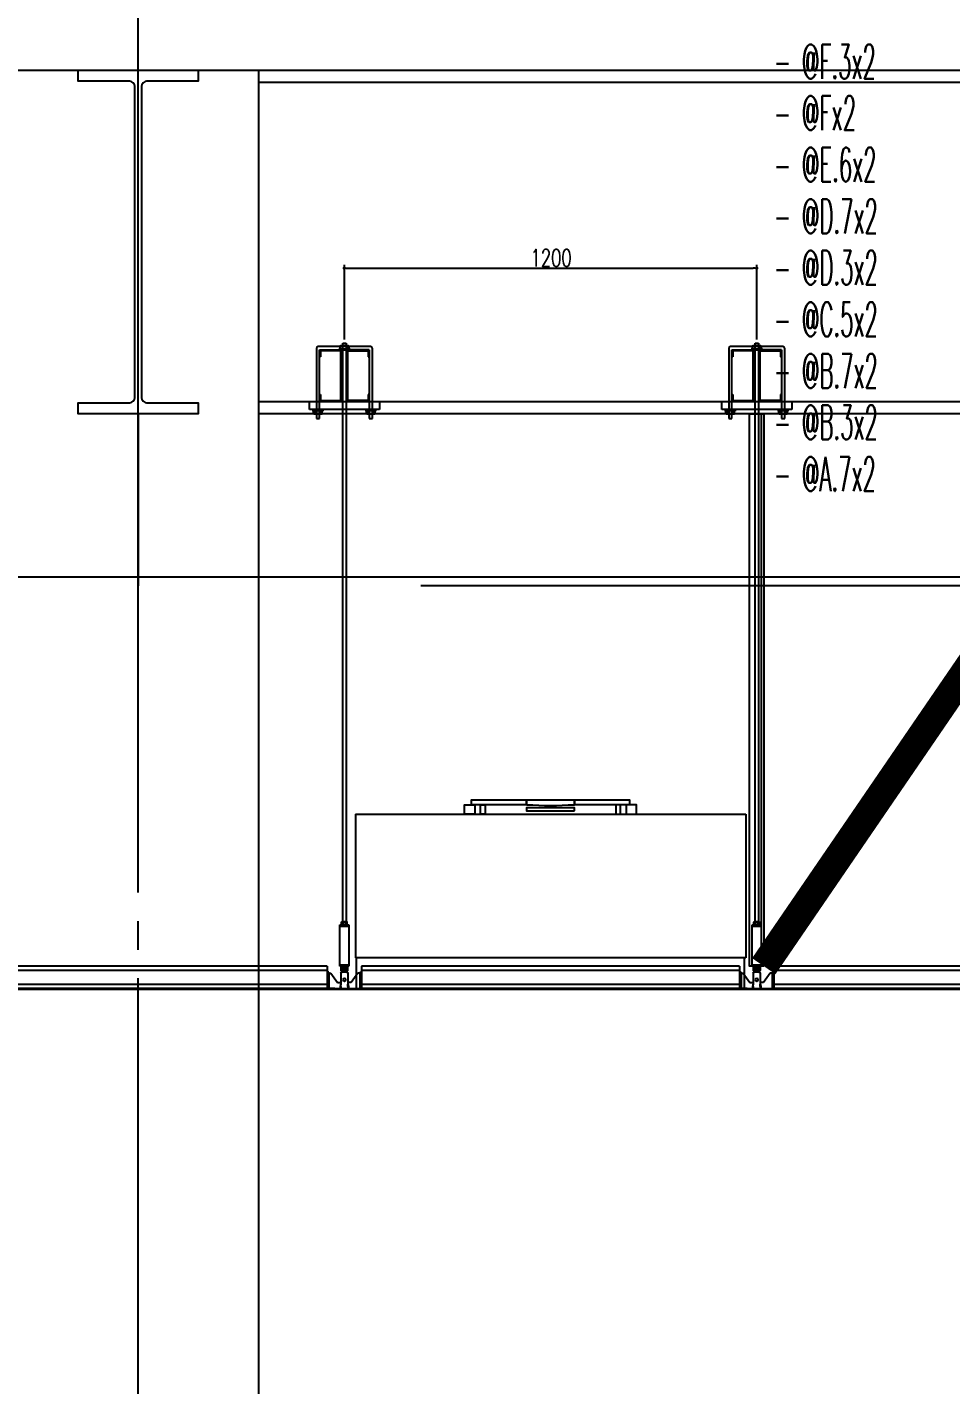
# Model space of a CAD drawing. Header units: millimetres. Extents: x -32710 to 654186, y -254124 to 420220.
# Drawn here: x 247277 to 249965, y 389900 to 393850 of the extents above; entities that cross this region are included whole.
import ezdxf
from ezdxf.enums import TextEntityAlignment as Align
from ezdxf.xclip import XClip

# ---------------------------------------------------------------- set-up
doc = ezdxf.new("R2010")
doc.units = ezdxf.units.MM
doc.header["$LTSCALE"] = 1000
doc.linetypes.add('TPH12-SEC-@E$0$CENTERK5', pattern=[6.916, 6.667, -0.083, 0.083, -0.083])
doc.linetypes.add('YFSHI-02(E-LINE)$0$HIDDEN', pattern=[0.3, 0.2, -0.1])
for name, color, linetype in [('DSMK', 10, 'Continuous'), ('FFU', 145, 'Continuous'), ('M-TXT', 3, 'Continuous'), ('TPH12-SEC-@E$0$H-SIN', 252, 'TPH12-SEC-@E$0$CENTERK5'), ('TPH12-SEC-@E$0$KABE1', 252, 'Continuous'), ('TPH12-SEC-@E$0$SIAGE1', 252, 'Continuous'), ('TPH12-SEC-@E$0$SIN-M', 252, 'Continuous'), ('TPH12-SEC-@E$0$STEEL2', 252, 'Continuous'), ('TPH12-SEC-@E$0$STEEL3', 252, 'Continuous'), ('YFSHI-02(E-LINE)$0$SH-DIM', 2, 'Continuous'), ('YFSHI-02(E-LINE)$0$SH-LINE-10', 10, 'Continuous'), ('YFSHI-02(E-LINE)$0$SH-LINE-130', 130, 'Continuous'), ('YFSHI-02(E-LINE)$0$SH-LINE-82', 82, 'Continuous')]:
    doc.layers.add(name, color=color, linetype=linetype)
doc.styles.add('aa-txt', font='simplex.shx', dxfattribs={"width": 0.7, "bigfont": 'chineset.shx'})
doc.styles.add('YFSHI-02(E-LINE)$0$AA-TXT', font='simplex.shx', dxfattribs={"width": 0.8, "bigfont": 'CHINA.shx'})
doc.dimstyles.new('adim-1500', dxfattribs={"dimscale": 1000, "dimtxt": 0.375, "dimasz": 0.25, "dimexe": 0.1, "dimexo": 0.5, "dimgap": 0.15, "dimtad": 0, "dimdec": 4, "dimtxsty": 'aa-txt', "dimcen": 3.75, "dimclrd": 3, "dimclre": 3, "dimclrt": 256, "dimadec": 0, "dimazin": 0, "dimtfac": 1, "dimtdec": 4, "dimtmove": 0, "dimatfit": 3, "dimfxl": 0.1, "dimarcsym": 0})

# ---------------------------------------------------------------- blocks, each defined once
blk = doc.blocks.new('TPH12-SEC-@E')
at = {"layer": 'TPH12-SEC-@E$0$H-SIN'}
blk.add_line((247600, 377500), (247600, 414000), dxfattribs=at)
at = {"layer": 'TPH12-SEC-@E$0$KABE1'}
blk.add_line((47000, 393725), (273000, 393725), dxfattribs=at)
at = {"layer": 'TPH12-SEC-@E$0$SIAGE1'}
blk.add_line((247600, 392725), (247600, 392225), dxfattribs=at)
at = {"layer": 'TPH12-SEC-@E$0$SIN-M'}
blk.add_line((251200.8, 392225), (248422.5, 392225), dxfattribs=at)
at = {"layer": 'TPH12-SEC-@E$0$STEEL2'}
blk.add_lwpolyline([(247425, 393725), (247775, 393725), (247775, 393693), (247627.5, 393693, 0.414214), (247609.5, 393675), (247609.5, 392775, 0.414214), (247627.5, 392757), (247775, 392757), (247775, 392725), (247425, 392725), (247425, 392757), (247572.5, 392757, 0.414214), (247590.5, 392775), (247590.5, 393675, 0.414214), (247572.5, 393693), (247425, 393693)], format="xyb", close=True, dxfattribs=at)
at = {"layer": 'TPH12-SEC-@E$0$STEEL3'}
blk.add_line((247950, 393725), (247950, 385050), dxfattribs=at)
at = {"layer": 'TPH12-SEC-@E$0$STEEL3', "linetype": 'Continuous'}
for p, q in [((255650, 393689), (247950, 393689)), ((247950, 392761), (255650, 392761)), ((255650, 392725), (247950, 392725))]:
    blk.add_line(p, q, dxfattribs=at)
blk = doc.blocks.new('YFSHI-02(E-LINE)$0$CEILING-A')
for p, q in [((-110, 6.8), (-110, 0)), ((-110, 6.8), (0, 6.8)), ((-110, 5.57), (0, 5.57)), ((0, 6.8), (0, 0)), ((-110, 1.52), (0, 1.52)), ((-110, 0.28), (0, 0.28)), ((-110, 0), (0, 0))]:
    blk.add_line(p, q)
blk = doc.blocks.new('YFSHI-02(E-LINE)$0$1')
for p, q in [((0.45, 5.1), (0, 5.1)), ((0, 5.1), (0, 0)), ((0.45, 4.8), (0.45, 5.1)), ((0.45, 4.8), (1.05, 4.8)), ((0.45, 4.8), (0.45, 0.28)), ((1.05, 4.8), (3, 2.05)), ((3.95, 4.8), (3.95, 2.05)), ((4.25, 5.1), (5.75, 5.1)), ((6.05, 4.8), (6.05, 2.05)), ((8.95, 4.8), (7, 2.05)), ((9.55, 4.8), (8.95, 4.8)), ((9.55, 4.8), (9.55, 5.1)), ((9.55, 5.1), (10, 5.1)), ((9.55, 4.8), (9.55, 0.33)), ((10, 5.1), (10, 0)), ((9.4, 0.33), (0, 0.33)), ((0, 0.25), (5.68, 0.25)), ((0, 0), (10, 0)), ((2.2, 0), (5, 0)), ((3, 2.05), (3.95, 2.05)), ((3.95, 1.55), (3.75, 0.88)), ((3.75, 0.88), (3.95, 0.88)), ((3.75, 0.88), (3.75, 0.25)), ((3.95, 2.05), (3.95, 1.55)), ((3.95, 0.88), (3.95, 1.55)), ((3.95, 0.88), (3.95, 0.45)), ((10, 0.25), (4.32, 0.25)), ((7, 2.05), (6.05, 2.05)), ((6.05, 2.05), (6.05, 1.55)), ((6.05, 1.55), (6.25, 0.88)), ((6.05, 0.88), (6.05, 1.55)), ((6.25, 0.88), (6.05, 0.88)), ((6.05, 0.88), (6.05, 0.45)), ((6.25, 0.88), (6.25, 0.25)), ((7.8, 0.33), (10, 0.33))]:
    blk.add_line(p, q)
blk.add_lwpolyline([(4.3, 5.1), (4.3, 5.4, 0.414214), (4.2, 5.5), (3.96, 5.5, -0.414214), (3.94, 5.52), (3.94, 6.76, -0.414214), (3.98, 6.8), (4.46, 6.8, -0.414214), (4.5, 6.76), (4.5, 6.42, -0.414214), (4.48, 6.4), (4.18, 6.4, 0.414214), (4.16, 6.38), (4.16, 5.8, 0.414214), (4.26, 5.7), (5.74, 5.7, 0.414214), (5.84, 5.8), (5.84, 6.38, 0.414214), (5.82, 6.4), (5.52, 6.4, -0.414214), (5.5, 6.42), (5.5, 6.76, -0.414214), (5.54, 6.8), (6.02, 6.8, -0.414214), (6.06, 6.76), (6.06, 5.52, -0.414214), (6.04, 5.5), (5.8, 5.5, 0.414214), (5.7, 5.4), (5.7, 5.1)], format="xyb")
blk.add_lwpolyline([(4.52, 5.5, 0.414214), (4.42, 5.4), (4.42, 5.2, 0.414214), (4.52, 5.1), (5.48, 5.1, 0.414214), (5.58, 5.2), (5.58, 5.4, 0.414214), (5.48, 5.5)], format="xyb", close=True)
blk.add_circle((5, 2.8), 0.41)
for centre, radius, start, end in [((4.25, 4.8), 0.3, 90, 180), ((5.75, 4.8), 0.3, 0, 90), ((3.75, 0.45), 0.2, 270, 0), ((6.25, 0.45), 0.2, 180, 270)]:
    blk.add_arc(centre, radius, start, end)
blk = doc.blocks.new('YFSHI-02(E-LINE)')
at = {"color": 0, "linetype": 'ByBlock', "lineweight": -2}
for p, q in [((248205, 393148.7), (248210, 393148.7)), ((249395, 393148.7), (249390, 393148.7))]:
    blk.add_line(p, q, dxfattribs=at)
at = {"color": 0, "linetype": 'ByBlock', "const_width": 5}
for points in [[(248202.5, 393148.7, 1), (248197.5, 393148.7, 1)], [(249397.5, 393148.7, 1), (249402.5, 393148.7, 1)]]:
    blk.add_lwpolyline(points, format="xyb", close=True, dxfattribs=at)
at = {"layer": 'YFSHI-02(E-LINE)$0$SH-DIM'}
for p, q in [((248200, 392941.4), (248200, 393158.7)), ((248210, 393148.7), (249390, 393148.7)), ((249400, 392941.4), (249400, 393158.7))]:
    blk.add_line(p, q, dxfattribs=at)
at = {"layer": 'YFSHI-02(E-LINE)$0$SH-LINE-10'}
for p, q in [((248118.5, 392915.5), (248118.5, 392711.3)), ((248276.5, 392920.5), (248123.5, 392920.5)), ((248128, 392711.3), (248128, 392911)), ((248128, 392911), (248272, 392911)), ((248216.5, 392913.1), (248183.5, 392913.1)), ((248183.5, 392911), (248183.5, 392913.1)), ((248216.5, 392911), (248183.5, 392911)), ((248187.3, 392921.8), (248187.3, 392914.3)), ((248187.3, 392921.8), (248187.3, 392914.3)), ((248211.7, 392923), (248188.3, 392923)), ((248211.7, 392923), (248188.3, 392923)), ((248190.7, 392922.7), (248188.3, 392922.7)), ((248190.7, 392922.7), (248188.3, 392922.7)), ((248190.7, 392913.4), (248188.3, 392913.4)), ((248190.7, 392913.4), (248188.3, 392913.4)), ((248211.7, 392913.1), (248188.3, 392913.1)), ((248193.2, 392921.8), (248193.2, 392914.3)), ((248193.2, 392921.8), (248193.2, 392914.3)), ((248195.2, 391247), (248195.2, 392931)), ((248195.2, 392931), (248204.8, 392931)), ((248203.5, 392922.7), (248196.5, 392922.7)), ((248203.5, 392922.7), (248196.5, 392922.7)), ((248203.5, 392913.4), (248196.5, 392913.4)), ((248203.5, 392913.4), (248196.5, 392913.4)), ((248204.8, 392931), (248204.8, 391247)), ((248206.8, 392921.8), (248206.8, 392914.3)), ((248206.8, 392921.8), (248206.8, 392914.3)), ((248209.3, 392922.7), (248211.7, 392922.7)), ((248209.3, 392922.7), (248211.7, 392922.7)), ((248209.3, 392913.4), (248211.7, 392913.4)), ((248209.3, 392913.4), (248211.7, 392913.4)), ((248212.7, 392921.8), (248212.7, 392914.3)), ((248212.7, 392921.8), (248212.7, 392914.3)), ((248216.5, 392911), (248216.5, 392913.1)), ((248272, 392911), (248272, 392711.3)), ((248281.5, 392737.3), (248281.5, 392915.5)), ((249318.5, 392915.5), (249318.5, 392711.3)), ((249476.5, 392920.5), (249323.5, 392920.5)), ((249328, 392711.3), (249328, 392911)), ((249328, 392911), (249472, 392911)), ((249416.5, 392913.1), (249383.5, 392913.1)), ((249383.5, 392911), (249383.5, 392913.1)), ((249416.5, 392911), (249383.5, 392911)), ((249387.3, 392921.8), (249387.3, 392914.3)), ((249387.3, 392921.8), (249387.3, 392914.3)), ((249411.7, 392923), (249388.3, 392923)), ((249411.7, 392923), (249388.3, 392923)), ((249390.7, 392922.7), (249388.3, 392922.7)), ((249390.7, 392922.7), (249388.3, 392922.7)), ((249390.7, 392913.4), (249388.3, 392913.4)), ((249390.7, 392913.4), (249388.3, 392913.4)), ((249411.7, 392913.1), (249388.3, 392913.1)), ((249393.2, 392921.8), (249393.2, 392914.3)), ((249393.2, 392921.8), (249393.2, 392914.3)), ((249395.2, 391247), (249395.2, 392931)), ((249395.2, 392931), (249404.8, 392931)), ((249403.5, 392922.7), (249396.5, 392922.7)), ((249403.5, 392922.7), (249396.5, 392922.7)), ((249403.5, 392913.4), (249396.5, 392913.4)), ((249403.5, 392913.4), (249396.5, 392913.4)), ((249404.8, 392931), (249404.8, 391247)), ((249406.8, 392921.8), (249406.8, 392914.3)), ((249406.8, 392921.8), (249406.8, 392914.3)), ((249409.3, 392922.7), (249411.7, 392922.7)), ((249409.3, 392922.7), (249411.7, 392922.7)), ((249409.3, 392913.4), (249411.7, 392913.4)), ((249409.3, 392913.4), (249411.7, 392913.4)), ((249412.7, 392921.8), (249412.7, 392914.3)), ((249412.7, 392921.8), (249412.7, 392914.3)), ((249416.5, 392911), (249416.5, 392913.1)), ((249472, 392911), (249472, 392711.3)), ((249481.5, 392737.3), (249481.5, 392915.5)), ((248098.2, 392761), (248301.8, 392761)), ((248098.2, 392737.3), (248098.2, 392761)), ((248301.8, 392761), (248301.8, 392737.3)), ((249298.2, 392761), (249501.8, 392761)), ((249298.2, 392737.3), (249298.2, 392761)), ((249501.8, 392761), (249501.8, 392737.3)), ((248301.8, 392737.3), (248098.2, 392737.3)), ((248106.7, 392737.3), (248139.8, 392737.3)), ((248106.7, 392737.3), (248106.7, 392735.2)), ((248106.7, 392735.2), (248139.8, 392735.2)), ((248110.6, 392726.5), (248110.6, 392734)), ((248110.6, 392726.5), (248110.6, 392734)), ((248111.5, 392735.2), (248135, 392735.2)), ((248111.5, 392725.3), (248135, 392725.3)), ((248111.5, 392725.3), (248135, 392725.3)), ((248114, 392734.9), (248111.6, 392734.9)), ((248114, 392734.9), (248111.6, 392734.9)), ((248114, 392725.7), (248111.6, 392725.7)), ((248114, 392725.7), (248111.6, 392725.7)), ((248116.4, 392726.5), (248116.4, 392734)), ((248116.4, 392726.5), (248116.4, 392734)), ((248118.5, 392711.3), (248128, 392711.3)), ((248119.7, 392734.9), (248126.8, 392734.9)), ((248119.7, 392734.9), (248126.8, 392734.9)), ((248119.7, 392725.7), (248126.8, 392725.7)), ((248119.7, 392725.7), (248126.8, 392725.7)), ((248130, 392726.5), (248130, 392734)), ((248130, 392726.5), (248130, 392734)), ((248132.5, 392734.9), (248134.9, 392734.9)), ((248132.5, 392734.9), (248134.9, 392734.9)), ((248132.5, 392725.7), (248134.9, 392725.7)), ((248132.5, 392725.7), (248134.9, 392725.7)), ((248135.9, 392726.5), (248135.9, 392734)), ((248135.9, 392726.5), (248135.9, 392734)), ((248139.8, 392737.3), (248139.8, 392735.2)), ((248260.2, 392737.3), (248293.3, 392737.3)), ((248260.2, 392737.3), (248260.2, 392735.2)), ((248260.2, 392735.2), (248293.3, 392735.2)), ((248264.1, 392726.5), (248264.1, 392734)), ((248264.1, 392726.5), (248264.1, 392734)), ((248265, 392735.2), (248288.5, 392735.2)), ((248265, 392725.3), (248288.5, 392725.3)), ((248265, 392725.3), (248288.5, 392725.3)), ((248267.5, 392734.9), (248265.1, 392734.9)), ((248267.5, 392734.9), (248265.1, 392734.9)), ((248267.5, 392725.7), (248265.1, 392725.7)), ((248267.5, 392725.7), (248265.1, 392725.7)), ((248270, 392726.5), (248270, 392734)), ((248270, 392726.5), (248270, 392734)), ((248272, 392711.3), (248281.5, 392711.3)), ((248273.2, 392734.9), (248280.3, 392734.9)), ((248273.2, 392734.9), (248280.3, 392734.9)), ((248273.2, 392725.7), (248280.3, 392725.7)), ((248273.2, 392725.7), (248280.3, 392725.7)), ((248281.5, 392711.3), (248281.5, 392737.3)), ((248283.6, 392726.5), (248283.6, 392734)), ((248283.6, 392726.5), (248283.6, 392734)), ((248286, 392734.9), (248288.4, 392734.9)), ((248286, 392734.9), (248288.4, 392734.9)), ((248286, 392725.7), (248288.4, 392725.7)), ((248286, 392725.7), (248288.4, 392725.7)), ((248289.4, 392726.5), (248289.4, 392734)), ((248289.4, 392726.5), (248289.4, 392734)), ((248293.3, 392737.3), (248293.3, 392735.2)), ((249501.8, 392737.3), (249298.2, 392737.3)), ((249306.7, 392737.3), (249339.8, 392737.3)), ((249306.7, 392737.3), (249306.7, 392735.2)), ((249306.7, 392735.2), (249339.8, 392735.2)), ((249310.6, 392726.5), (249310.6, 392734)), ((249310.6, 392726.5), (249310.6, 392734)), ((249311.5, 392735.2), (249335, 392735.2)), ((249311.5, 392725.3), (249335, 392725.3)), ((249311.5, 392725.3), (249335, 392725.3)), ((249314, 392734.9), (249311.6, 392734.9)), ((249314, 392734.9), (249311.6, 392734.9)), ((249314, 392725.7), (249311.6, 392725.7)), ((249314, 392725.7), (249311.6, 392725.7)), ((249316.4, 392726.5), (249316.4, 392734)), ((249316.4, 392726.5), (249316.4, 392734)), ((249318.5, 392711.3), (249328, 392711.3)), ((249319.7, 392734.9), (249326.8, 392734.9)), ((249319.7, 392734.9), (249326.8, 392734.9)), ((249319.7, 392725.7), (249326.8, 392725.7)), ((249319.7, 392725.7), (249326.8, 392725.7)), ((249330, 392726.5), (249330, 392734)), ((249330, 392726.5), (249330, 392734)), ((249332.5, 392734.9), (249334.9, 392734.9)), ((249332.5, 392734.9), (249334.9, 392734.9)), ((249332.5, 392725.7), (249334.9, 392725.7)), ((249332.5, 392725.7), (249334.9, 392725.7)), ((249335.9, 392726.5), (249335.9, 392734)), ((249335.9, 392726.5), (249335.9, 392734)), ((249339.8, 392737.3), (249339.8, 392735.2)), ((249460.2, 392737.3), (249493.3, 392737.3)), ((249460.2, 392737.3), (249460.2, 392735.2)), ((249460.2, 392735.2), (249493.3, 392735.2)), ((249464.1, 392726.5), (249464.1, 392734)), ((249464.1, 392726.5), (249464.1, 392734)), ((249465, 392735.2), (249488.5, 392735.2)), ((249465, 392725.3), (249488.5, 392725.3)), ((249465, 392725.3), (249488.5, 392725.3)), ((249467.5, 392734.9), (249465.1, 392734.9)), ((249467.5, 392734.9), (249465.1, 392734.9)), ((249467.5, 392725.7), (249465.1, 392725.7)), ((249467.5, 392725.7), (249465.1, 392725.7)), ((249470, 392726.5), (249470, 392734)), ((249470, 392726.5), (249470, 392734)), ((249472, 392711.3), (249481.5, 392711.3)), ((249473.2, 392734.9), (249480.3, 392734.9)), ((249473.2, 392734.9), (249480.3, 392734.9)), ((249473.2, 392725.7), (249480.3, 392725.7)), ((249473.2, 392725.7), (249480.3, 392725.7)), ((249481.5, 392711.3), (249481.5, 392737.3)), ((249483.6, 392726.5), (249483.6, 392734)), ((249483.6, 392726.5), (249483.6, 392734)), ((249486, 392734.9), (249488.4, 392734.9)), ((249486, 392734.9), (249488.4, 392734.9)), ((249486, 392725.7), (249488.4, 392725.7)), ((249486, 392725.7), (249488.4, 392725.7)), ((249489.4, 392726.5), (249489.4, 392734)), ((249489.4, 392726.5), (249489.4, 392734)), ((249493.3, 392737.3), (249493.3, 392735.2)), ((248186.6, 391238.5), (248213.4, 391238.5)), ((248186.6, 391238.5), (248213.4, 391238.5)), ((248186.6, 391118), (248186.6, 391238.5)), ((248186.6, 391118), (248186.6, 391238.5)), ((248186.6, 391238.5), (248213.4, 391238.5)), ((248191.5, 391239.3), (248191.5, 391246.1)), ((248191.5, 391239.3), (248191.5, 391246.1)), ((248192.1, 391247), (248207.9, 391247)), ((248192.1, 391247), (248207.9, 391247)), ((248192.1, 391238.5), (248207.9, 391238.5)), ((248192.1, 391238.5), (248207.9, 391238.5)), ((248194.5, 391246.7), (248192.2, 391246.7)), ((248194.5, 391246.7), (248192.2, 391246.7)), ((248194.5, 391238.7), (248192.2, 391238.7)), ((248194.5, 391238.7), (248192.2, 391238.7)), ((248204.8, 391247), (248195.2, 391247)), ((248196.2, 391239.3), (248196.2, 391246.1)), ((248196.2, 391239.3), (248196.2, 391246.1)), ((248198.5, 391246.7), (248201.5, 391246.7)), ((248198.5, 391238.7), (248201.5, 391238.7)), ((248198.5, 391238.7), (248201.5, 391238.7)), ((248203.8, 391239.3), (248203.8, 391246.1)), ((248203.8, 391239.3), (248203.8, 391246.1)), ((248205.5, 391246.7), (248207.8, 391246.7)), ((248205.5, 391246.7), (248207.8, 391246.7)), ((248205.5, 391238.7), (248207.8, 391238.7)), ((248205.5, 391238.7), (248207.8, 391238.7)), ((248208.5, 391239.3), (248208.5, 391246.1)), ((248208.5, 391239.3), (248208.5, 391246.1)), ((248213.4, 391238.5), (248213.4, 391118)), ((248213.4, 391238.5), (248213.4, 391118)), ((249386.6, 391238.5), (249413.4, 391238.5)), ((249386.6, 391238.5), (249413.4, 391238.5)), ((249386.6, 391118), (249386.6, 391238.5)), ((249386.6, 391118), (249386.6, 391238.5)), ((249386.6, 391238.5), (249413.4, 391238.5)), ((249391.5, 391239.3), (249391.5, 391246.1)), ((249391.5, 391239.3), (249391.5, 391246.1)), ((249392.1, 391247), (249407.9, 391247)), ((249392.1, 391247), (249407.9, 391247)), ((249392.1, 391238.5), (249407.9, 391238.5)), ((249392.1, 391238.5), (249407.9, 391238.5)), ((249394.5, 391246.7), (249392.2, 391246.7)), ((249394.5, 391246.7), (249392.2, 391246.7)), ((249394.5, 391238.7), (249392.2, 391238.7)), ((249394.5, 391238.7), (249392.2, 391238.7)), ((249404.8, 391247), (249395.2, 391247)), ((249396.2, 391239.3), (249396.2, 391246.1)), ((249396.2, 391239.3), (249396.2, 391246.1)), ((249398.5, 391246.7), (249401.5, 391246.7)), ((249398.5, 391238.7), (249401.5, 391238.7)), ((249398.5, 391238.7), (249401.5, 391238.7)), ((249403.8, 391239.3), (249403.8, 391246.1)), ((249403.8, 391239.3), (249403.8, 391246.1)), ((249405.5, 391246.7), (249407.8, 391246.7)), ((249405.5, 391246.7), (249407.8, 391246.7)), ((249405.5, 391238.7), (249407.8, 391238.7)), ((249405.5, 391238.7), (249407.8, 391238.7)), ((249408.5, 391239.3), (249408.5, 391246.1)), ((249408.5, 391239.3), (249408.5, 391246.1)), ((249413.4, 391238.5), (249413.4, 391118)), ((249413.4, 391238.5), (249413.4, 391118)), ((248213.4, 391118), (248186.6, 391118)), ((248213.4, 391118), (248186.6, 391118)), ((248192.1, 391108.9), (248192.1, 391113.3)), ((248208.1, 391113.3), (248192.1, 391113.3)), ((248208.3, 391108.9), (248192.1, 391108.9)), ((248193.2, 391108.9), (248193.2, 391113.3)), ((248195.6, 391113.3), (248195.6, 391113.9)), ((248204.3, 391113.9), (248195.6, 391113.9)), ((248195.8, 391108.9), (248195.8, 391113.3)), ((248195.9, 391113.9), (248195.9, 391118)), ((248204.1, 391113.9), (248204.1, 391118)), ((248204.3, 391113.3), (248204.3, 391113.9)), ((248208.3, 391109), (248208.3, 391113.1)), ((249413.4, 391118), (249386.6, 391118)), ((249413.4, 391118), (249386.6, 391118)), ((249392.1, 391108.9), (249392.1, 391113.3)), ((249408.1, 391113.3), (249392.1, 391113.3)), ((249408.3, 391108.9), (249392.1, 391108.9)), ((249393.2, 391108.9), (249393.2, 391113.3)), ((249395.6, 391113.3), (249395.6, 391113.9)), ((249404.3, 391113.9), (249395.6, 391113.9)), ((249395.8, 391108.9), (249395.8, 391113.3)), ((249395.9, 391113.9), (249395.9, 391118)), ((249404.1, 391113.9), (249404.1, 391118)), ((249404.3, 391113.3), (249404.3, 391113.9)), ((249408.3, 391109), (249408.3, 391113.1))]:
    blk.add_line(p, q, dxfattribs=at)
for points in [[(248186.6, 391234.8), (248213.4, 391234.8)], [(248186.6, 391234.8), (248213.4, 391234.8)], [(249386.6, 391234.8), (249413.4, 391234.8)], [(249386.6, 391234.8), (249413.4, 391234.8)], [(248186.6, 391121.6), (248213.4, 391121.6)], [(248186.6, 391121.6), (248213.4, 391121.6)], [(249386.6, 391121.6), (249413.4, 391121.6)], [(249386.6, 391121.6), (249413.4, 391121.6)]]:
    blk.add_lwpolyline(points, dxfattribs=at)
for centre, radius, start, end in [((248123.5, 392915.5), 5, 90, 180), ((248189.3, 392921.2), 2.1, 120.5681, 163.207), ((248189.3, 392921.2), 2.1, 120.5681, 163.207), ((248189.1, 392920.8), 2.02, 111.8965, 149.5654), ((248189.1, 392920.8), 2.02, 111.8965, 149.5654), ((248189.1, 392915.3), 2.02, 210.4346, 248.1035), ((248189.1, 392915.3), 2.02, 210.4346, 248.1035), ((248189.3, 392914.9), 2.1, 196.793, 239.4319), ((248189.3, 392914.9), 2.1, 196.793, 239.4319), ((248189.3, 392914.6), 8.18, 61.7885, 80.1123), ((248189.3, 392914.6), 8.18, 61.7885, 80.1123), ((248189.3, 392921.5), 8.18, 279.8877, 298.2115), ((248189.3, 392921.5), 8.18, 279.8877, 298.2115), ((248197.2, 392913.2), 9.43, 94.1532, 114.8761), ((248197.2, 392913.2), 9.43, 94.1532, 114.8761), ((248197.2, 392922.8), 9.43, 245.1239, 265.8468), ((248197.2, 392922.8), 9.43, 245.1239, 265.8468), ((248202.8, 392913.2), 9.43, 65.1239, 85.8468), ((248202.8, 392913.2), 9.43, 65.1239, 85.8468), ((248202.8, 392922.8), 9.43, 274.1532, 294.8761), ((248202.8, 392922.8), 9.43, 274.1532, 294.8761), ((248210.7, 392914.6), 8.18, 99.8877, 118.2115), ((248210.7, 392914.6), 8.18, 99.8877, 118.2115), ((248210.7, 392921.5), 8.18, 241.7885, 260.1123), ((248210.7, 392921.5), 8.18, 241.7885, 260.1123), ((248210.7, 392921.2), 2.1, 16.793, 59.4319), ((248210.7, 392921.2), 2.1, 16.793, 59.4319), ((248210.9, 392920.8), 2.02, 30.4346, 68.1035), ((248210.9, 392920.8), 2.02, 30.4346, 68.1035), ((248210.7, 392914.9), 2.1, 300.5681, 343.207), ((248210.9, 392915.3), 2.02, 291.8965, 329.5654), ((248210.9, 392915.3), 2.02, 291.8965, 329.5654), ((248210.7, 392914.9), 2.1, 300.5681, 343.207), ((248276.5, 392915.5), 5, 0, 90), ((249323.5, 392915.5), 5, 90, 180), ((249389.3, 392921.2), 2.1, 120.5681, 163.207), ((249389.3, 392921.2), 2.1, 120.5681, 163.207), ((249389.1, 392920.8), 2.02, 111.8965, 149.5654), ((249389.1, 392920.8), 2.02, 111.8965, 149.5654), ((249389.1, 392915.3), 2.02, 210.4346, 248.1035), ((249389.1, 392915.3), 2.02, 210.4346, 248.1035), ((249389.3, 392914.9), 2.1, 196.793, 239.4319), ((249389.3, 392914.9), 2.1, 196.793, 239.4319), ((249389.3, 392914.6), 8.18, 61.7885, 80.1123), ((249389.3, 392914.6), 8.18, 61.7885, 80.1123), ((249389.3, 392921.5), 8.18, 279.8877, 298.2115), ((249389.3, 392921.5), 8.18, 279.8877, 298.2115), ((249397.2, 392913.2), 9.43, 94.1532, 114.8761), ((249397.2, 392913.2), 9.43, 94.1532, 114.8761), ((249397.2, 392922.8), 9.43, 245.1239, 265.8468), ((249397.2, 392922.8), 9.43, 245.1239, 265.8468), ((249402.8, 392913.2), 9.43, 65.1239, 85.8468), ((249402.8, 392913.2), 9.43, 65.1239, 85.8468), ((249402.8, 392922.8), 9.43, 274.1532, 294.8761), ((249402.8, 392922.8), 9.43, 274.1532, 294.8761), ((249410.7, 392914.6), 8.18, 99.8877, 118.2115), ((249410.7, 392914.6), 8.18, 99.8877, 118.2115), ((249410.7, 392921.5), 8.18, 241.7885, 260.1123), ((249410.7, 392921.5), 8.18, 241.7885, 260.1123), ((249410.7, 392921.2), 2.1, 16.793, 59.4319), ((249410.7, 392921.2), 2.1, 16.793, 59.4319), ((249410.9, 392920.8), 2.02, 30.4346, 68.1035), ((249410.9, 392920.8), 2.02, 30.4346, 68.1035), ((249410.7, 392914.9), 2.1, 300.5681, 343.207), ((249410.9, 392915.3), 2.02, 291.8965, 329.5654), ((249410.9, 392915.3), 2.02, 291.8965, 329.5654), ((249410.7, 392914.9), 2.1, 300.5681, 343.207), ((249476.5, 392915.5), 5, 0, 90), ((248112.6, 392733.4), 2.1, 120.5681, 163.207), ((248112.6, 392733.4), 2.1, 120.5681, 163.207), ((248112.3, 392733), 2.02, 111.8965, 149.5654), ((248112.3, 392733), 2.02, 111.8965, 149.5654), ((248112.3, 392727.5), 2.02, 210.4346, 248.1035), ((248112.6, 392727.1), 2.1, 196.793, 239.4319), ((248112.6, 392727.1), 2.1, 196.793, 239.4319), ((248112.3, 392727.5), 2.02, 210.4346, 248.1035), ((248112.6, 392726.8), 8.18, 61.7885, 80.1123), ((248112.6, 392726.8), 8.18, 61.7885, 80.1123), ((248112.6, 392733.7), 8.18, 279.8877, 298.2115), ((248112.6, 392733.7), 8.18, 279.8877, 298.2115), ((248120.4, 392725.5), 9.43, 94.1532, 114.8761), ((248120.4, 392725.5), 9.43, 94.1532, 114.8761), ((248120.4, 392735.1), 9.43, 245.1239, 265.8468), ((248120.4, 392735.1), 9.43, 245.1239, 265.8468), ((248126.1, 392725.5), 9.43, 65.1239, 85.8468), ((248126.1, 392725.5), 9.43, 65.1239, 85.8468), ((248126.1, 392735.1), 9.43, 274.1532, 294.8761), ((248126.1, 392735.1), 9.43, 274.1532, 294.8761), ((248133.9, 392726.8), 8.18, 99.8877, 118.2115), ((248133.9, 392726.8), 8.18, 99.8877, 118.2115), ((248133.9, 392733.7), 8.18, 241.7885, 260.1123), ((248133.9, 392733.7), 8.18, 241.7885, 260.1123), ((248134.2, 392733), 2.02, 30.4346, 68.1035), ((248134.2, 392733), 2.02, 30.4346, 68.1035), ((248134.2, 392727.5), 2.02, 291.8965, 329.5654), ((248134.2, 392727.5), 2.02, 291.8965, 329.5654), ((248133.9, 392733.4), 2.1, 16.793, 59.4319), ((248133.9, 392733.4), 2.1, 16.793, 59.4319), ((248133.9, 392727.1), 2.1, 300.5681, 343.207), ((248133.9, 392727.1), 2.1, 300.5681, 343.207), ((248266.1, 392733.4), 2.1, 120.5681, 163.207), ((248266.1, 392733.4), 2.1, 120.5681, 163.207), ((248265.8, 392733), 2.02, 111.8965, 149.5654), ((248265.8, 392733), 2.02, 111.8965, 149.5654), ((248265.8, 392727.5), 2.02, 210.4346, 248.1035), ((248266.1, 392727.1), 2.1, 196.793, 239.4319), ((248266.1, 392727.1), 2.1, 196.793, 239.4319), ((248265.8, 392727.5), 2.02, 210.4346, 248.1035), ((248266.1, 392726.8), 8.18, 61.7885, 80.1123), ((248266.1, 392726.8), 8.18, 61.7885, 80.1123), ((248266.1, 392733.7), 8.18, 279.8877, 298.2115), ((248266.1, 392733.7), 8.18, 279.8877, 298.2115), ((248273.9, 392725.5), 9.43, 94.1532, 114.8761), ((248273.9, 392725.5), 9.43, 94.1532, 114.8761), ((248273.9, 392735.1), 9.43, 245.1239, 265.8468), ((248273.9, 392735.1), 9.43, 245.1239, 265.8468), ((248279.6, 392725.5), 9.43, 65.1239, 85.8468), ((248279.6, 392725.5), 9.43, 65.1239, 85.8468), ((248279.6, 392735.1), 9.43, 274.1532, 294.8761), ((248279.6, 392735.1), 9.43, 274.1532, 294.8761), ((248287.4, 392726.8), 8.18, 99.8877, 118.2115), ((248287.4, 392726.8), 8.18, 99.8877, 118.2115), ((248287.4, 392733.7), 8.18, 241.7885, 260.1123), ((248287.4, 392733.7), 8.18, 241.7885, 260.1123), ((248287.7, 392733), 2.02, 30.4346, 68.1035), ((248287.7, 392733), 2.02, 30.4346, 68.1035), ((248287.7, 392727.5), 2.02, 291.8965, 329.5654), ((248287.7, 392727.5), 2.02, 291.8965, 329.5654), ((248287.4, 392733.4), 2.1, 16.793, 59.4319), ((248287.4, 392733.4), 2.1, 16.793, 59.4319), ((248287.4, 392727.1), 2.1, 300.5681, 343.207), ((248287.4, 392727.1), 2.1, 300.5681, 343.207), ((249312.6, 392733.4), 2.1, 120.5681, 163.207), ((249312.6, 392733.4), 2.1, 120.5681, 163.207), ((249312.3, 392733), 2.02, 111.8965, 149.5654), ((249312.3, 392733), 2.02, 111.8965, 149.5654), ((249312.3, 392727.5), 2.02, 210.4346, 248.1035), ((249312.6, 392727.1), 2.1, 196.793, 239.4319), ((249312.6, 392727.1), 2.1, 196.793, 239.4319), ((249312.3, 392727.5), 2.02, 210.4346, 248.1035), ((249312.6, 392726.8), 8.18, 61.7885, 80.1123), ((249312.6, 392726.8), 8.18, 61.7885, 80.1123), ((249312.6, 392733.7), 8.18, 279.8877, 298.2115), ((249312.6, 392733.7), 8.18, 279.8877, 298.2115), ((249320.4, 392725.5), 9.43, 94.1532, 114.8761), ((249320.4, 392725.5), 9.43, 94.1532, 114.8761), ((249320.4, 392735.1), 9.43, 245.1239, 265.8468), ((249320.4, 392735.1), 9.43, 245.1239, 265.8468), ((249326.1, 392725.5), 9.43, 65.1239, 85.8468), ((249326.1, 392725.5), 9.43, 65.1239, 85.8468), ((249326.1, 392735.1), 9.43, 274.1532, 294.8761), ((249326.1, 392735.1), 9.43, 274.1532, 294.8761), ((249333.9, 392726.8), 8.18, 99.8877, 118.2115), ((249333.9, 392726.8), 8.18, 99.8877, 118.2115), ((249333.9, 392733.7), 8.18, 241.7885, 260.1123), ((249333.9, 392733.7), 8.18, 241.7885, 260.1123), ((249334.2, 392733), 2.02, 30.4346, 68.1035), ((249334.2, 392733), 2.02, 30.4346, 68.1035), ((249334.2, 392727.5), 2.02, 291.8965, 329.5654), ((249334.2, 392727.5), 2.02, 291.8965, 329.5654), ((249333.9, 392733.4), 2.1, 16.793, 59.4319), ((249333.9, 392733.4), 2.1, 16.793, 59.4319), ((249333.9, 392727.1), 2.1, 300.5681, 343.207), ((249333.9, 392727.1), 2.1, 300.5681, 343.207), ((249466.1, 392733.4), 2.1, 120.5681, 163.207), ((249466.1, 392733.4), 2.1, 120.5681, 163.207), ((249465.8, 392733), 2.02, 111.8965, 149.5654), ((249465.8, 392733), 2.02, 111.8965, 149.5654), ((249465.8, 392727.5), 2.02, 210.4346, 248.1035), ((249466.1, 392727.1), 2.1, 196.793, 239.4319), ((249466.1, 392727.1), 2.1, 196.793, 239.4319), ((249465.8, 392727.5), 2.02, 210.4346, 248.1035), ((249466.1, 392726.8), 8.18, 61.7885, 80.1123), ((249466.1, 392726.8), 8.18, 61.7885, 80.1123), ((249466.1, 392733.7), 8.18, 279.8877, 298.2115), ((249466.1, 392733.7), 8.18, 279.8877, 298.2115), ((249473.9, 392725.5), 9.43, 94.1532, 114.8761), ((249473.9, 392725.5), 9.43, 94.1532, 114.8761), ((249473.9, 392735.1), 9.43, 245.1239, 265.8468), ((249473.9, 392735.1), 9.43, 245.1239, 265.8468), ((249479.6, 392725.5), 9.43, 65.1239, 85.8468), ((249479.6, 392725.5), 9.43, 65.1239, 85.8468), ((249479.6, 392735.1), 9.43, 274.1532, 294.8761), ((249479.6, 392735.1), 9.43, 274.1532, 294.8761), ((249487.4, 392726.8), 8.18, 99.8877, 118.2115), ((249487.4, 392726.8), 8.18, 99.8877, 118.2115), ((249487.4, 392733.7), 8.18, 241.7885, 260.1123), ((249487.4, 392733.7), 8.18, 241.7885, 260.1123), ((249487.7, 392733), 2.02, 30.4346, 68.1035), ((249487.7, 392733), 2.02, 30.4346, 68.1035), ((249487.7, 392727.5), 2.02, 291.8965, 329.5654), ((249487.7, 392727.5), 2.02, 291.8965, 329.5654), ((249487.4, 392733.4), 2.1, 16.793, 59.4319), ((249487.4, 392733.4), 2.1, 16.793, 59.4319), ((249487.4, 392727.1), 2.1, 300.5681, 343.207), ((249487.4, 392727.1), 2.1, 300.5681, 343.207), ((248192.9, 391245.7), 1.46, 120.5681, 163.207), ((248192.9, 391245.7), 1.46, 120.5681, 163.207), ((248192.7, 391245.4), 1.4, 111.8965, 149.5654), ((248192.7, 391245.4), 1.4, 111.8965, 149.5654), ((248192.9, 391239.7), 1.46, 196.793, 239.4319), ((248192.7, 391240), 1.4, 210.4346, 248.1035), ((248192.7, 391240), 1.4, 210.4346, 248.1035), ((248192.9, 391239.7), 1.46, 196.793, 239.4319), ((248193.6, 391241.1), 5.67, 61.7885, 80.1123), ((248193.6, 391241.1), 5.67, 61.7885, 80.1123), ((248193.6, 391244.3), 5.67, 279.8877, 298.2115), ((248193.6, 391244.3), 5.67, 279.8877, 298.2115), ((248199, 391240.2), 6.54, 94.1532, 114.8761), ((248199, 391240.2), 6.54, 94.1532, 114.8761), ((248199, 391245.2), 6.54, 245.1239, 265.8468), ((248199, 391245.2), 6.54, 245.1239, 265.8468), ((248201, 391240.2), 6.54, 65.1239, 85.8468), ((248201, 391240.2), 6.54, 65.1239, 85.8468), ((248201, 391245.2), 6.54, 274.1532, 294.8761), ((248201, 391245.2), 6.54, 274.1532, 294.8761), ((248206.4, 391241.1), 5.67, 99.8877, 118.2115), ((248206.4, 391241.1), 5.67, 99.8877, 118.2115), ((248206.4, 391244.3), 5.67, 241.7885, 260.1123), ((248206.4, 391244.3), 5.67, 241.7885, 260.1123), ((248207.3, 391245.4), 1.4, 30.4346, 68.1035), ((248207.3, 391245.4), 1.4, 30.4346, 68.1035), ((248207.3, 391240), 1.4, 291.8965, 329.5654), ((248207.3, 391240), 1.4, 291.8965, 329.5654), ((248207.1, 391245.7), 1.46, 16.793, 59.4319), ((248207.1, 391245.7), 1.46, 16.793, 59.4319), ((248207.1, 391239.7), 1.46, 300.5681, 343.207), ((248207.1, 391239.7), 1.46, 300.5681, 343.207), ((249392.9, 391245.7), 1.46, 120.5681, 163.207), ((249392.9, 391245.7), 1.46, 120.5681, 163.207), ((249392.7, 391245.4), 1.4, 111.8965, 149.5654), ((249392.7, 391245.4), 1.4, 111.8965, 149.5654), ((249392.9, 391239.7), 1.46, 196.793, 239.4319), ((249392.7, 391240), 1.4, 210.4346, 248.1035), ((249392.7, 391240), 1.4, 210.4346, 248.1035), ((249392.9, 391239.7), 1.46, 196.793, 239.4319), ((249393.6, 391241.1), 5.67, 61.7885, 80.1123), ((249393.6, 391241.1), 5.67, 61.7885, 80.1123), ((249393.6, 391244.3), 5.67, 279.8877, 298.2115), ((249393.6, 391244.3), 5.67, 279.8877, 298.2115), ((249399, 391240.2), 6.54, 94.1532, 114.8761), ((249399, 391240.2), 6.54, 94.1532, 114.8761), ((249399, 391245.2), 6.54, 245.1239, 265.8468), ((249399, 391245.2), 6.54, 245.1239, 265.8468), ((249401, 391240.2), 6.54, 65.1239, 85.8468), ((249401, 391240.2), 6.54, 65.1239, 85.8468), ((249401, 391245.2), 6.54, 274.1532, 294.8761), ((249401, 391245.2), 6.54, 274.1532, 294.8761), ((249406.4, 391241.1), 5.67, 99.8877, 118.2115), ((249406.4, 391241.1), 5.67, 99.8877, 118.2115), ((249406.4, 391244.3), 5.67, 241.7885, 260.1123), ((249406.4, 391244.3), 5.67, 241.7885, 260.1123), ((249407.3, 391245.4), 1.4, 30.4346, 68.1035), ((249407.3, 391245.4), 1.4, 30.4346, 68.1035), ((249407.3, 391240), 1.4, 291.8965, 329.5654), ((249407.3, 391240), 1.4, 291.8965, 329.5654), ((249407.1, 391245.7), 1.46, 16.793, 59.4319), ((249407.1, 391245.7), 1.46, 16.793, 59.4319), ((249407.1, 391239.7), 1.46, 300.5681, 343.207), ((249407.1, 391239.7), 1.46, 300.5681, 343.207), ((248197.4, 391111.1), 5.76, 157.8828, 180.1952), ((248197.4, 391111.1), 5.76, 179.8048, 202.1172), ((248205.9, 391111.2), 2.29, 356.5141, 63.2222), ((248205.9, 391111.2), 2.29, 356.5141, 63.2222), ((248205.9, 391111), 2.29, 296.7778, 3.4859), ((248208.1, 391113.1), 0.2, 0, 90), ((248208.3, 391109), 0.0625, 270, 0), ((249397.4, 391111.1), 5.76, 157.8828, 180.1952), ((249397.4, 391111.1), 5.76, 179.8048, 202.1172), ((249405.9, 391111.2), 2.29, 356.5141, 63.2222), ((249405.9, 391111.2), 2.29, 356.5141, 63.2222), ((249405.9, 391111), 2.29, 296.7778, 3.4859), ((249408.1, 391113.1), 0.2, 0, 90), ((249408.3, 391109), 0.0625, 270, 0)]:
    blk.add_arc(centre, radius, start, end, dxfattribs=at)
at = {"layer": 'YFSHI-02(E-LINE)$0$SH-LINE-130'}
for p, q in [((248128, 392891), (248128, 392911)), ((248128, 392911), (248193, 392911)), ((248190, 392908), (248131, 392908)), ((248131, 392908), (248131, 392891)), ((248190, 392764), (248190, 392908)), ((248193, 392911), (248193, 392761)), ((248272, 392911), (248207, 392911)), ((248207, 392911), (248207, 392761)), ((248210, 392764), (248210, 392908)), ((248210, 392908), (248269, 392908)), ((248269, 392908), (248269, 392891)), ((248272, 392891), (248272, 392911)), ((249328, 392891), (249328, 392911)), ((249328, 392911), (249393, 392911)), ((249390, 392908), (249331, 392908)), ((249331, 392908), (249331, 392891)), ((249390, 392764), (249390, 392908)), ((249393, 392911), (249393, 392761)), ((249472, 392911), (249407, 392911)), ((249407, 392911), (249407, 392761)), ((249410, 392764), (249410, 392908)), ((249410, 392908), (249469, 392908)), ((249469, 392908), (249469, 392891)), ((249472, 392891), (249472, 392911)), ((248131, 392891), (248128, 392891)), ((248269, 392891), (248272, 392891)), ((249331, 392891), (249328, 392891)), ((249469, 392891), (249472, 392891)), ((248128, 392761), (248128, 392781)), ((248128, 392781), (248131, 392781)), ((248193, 392761), (248128, 392761)), ((248131, 392781), (248131, 392764)), ((248131, 392764), (248190, 392764)), ((248207, 392761), (248272, 392761)), ((248269, 392764), (248210, 392764)), ((248272, 392781), (248269, 392781)), ((248269, 392781), (248269, 392764)), ((248272, 392761), (248272, 392781)), ((249328, 392761), (249328, 392781)), ((249328, 392781), (249331, 392781)), ((249393, 392761), (249328, 392761)), ((249331, 392781), (249331, 392764)), ((249331, 392764), (249390, 392764)), ((249407, 392761), (249472, 392761)), ((249469, 392764), (249410, 392764)), ((249472, 392781), (249469, 392781)), ((249469, 392781), (249469, 392764)), ((249472, 392761), (249472, 392781))]:
    blk.add_line(p, q, dxfattribs=at)
at = {"layer": 'YFSHI-02(E-LINE)$0$SH-LINE-130', "linetype": 'YFSHI-02(E-LINE)$0$HIDDEN', "ltscale": 100}
blk.add_line((249413.6, 391118), (249413.6, 392725), dxfattribs=at)
at = {"layer": 'YFSHI-02(E-LINE)$0$SH-LINE-130', "const_width": 82.6}
blk.add_lwpolyline([(249420.7, 391118), (250520.6, 392725)], dxfattribs=at)
at = {"layer": 'YFSHI-02(E-LINE)$0$SH-LINE-130'}
blk.add_lwpolyline([(249420.7, 391118), (249379.4, 391118), (249379.4, 392725), (249420.7, 392725), (249420.7, 391118)], dxfattribs=at)
at = {"layer": 'YFSHI-02(E-LINE)$0$SH-LINE-82', "xscale": -10, "yscale": 10, "zscale": 10}
for name, p in [('YFSHI-02(E-LINE)$0$CEILING-A', (247050, 391050)), ('YFSHI-02(E-LINE)$0$1', (248250, 391050)), ('YFSHI-02(E-LINE)$0$CEILING-A', (248250, 391050)), ('YFSHI-02(E-LINE)$0$1', (249450, 391050)), ('YFSHI-02(E-LINE)$0$CEILING-A', (249450, 391050))]:
    blk.add_blockref(name, p, dxfattribs=at)
at = {"layer": 'YFSHI-02(E-LINE)$0$SH-DIM', "color": 3, "style": 'YFSHI-02(E-LINE)$0$AA-TXT', "width": 0.7}
blk.add_text('1200', height=50, dxfattribs=at).set_placement((248741.7, 393153.7))
blk = doc.blocks.new('FFU-120x120x55')
for p, q in [((-56.8, 50.8), (-56.8, 9)), ((56.8, 50.8), (-56.8, 50.8)), ((56.8, 50.8), (56.8, 9)), ((-56.8, 9), (56.8, 9)), ((-56.5, 0), (-56.5, 9)), ((56.5, 0), (56.5, 9)), ((-56.5, 0), (56.5, 0))]:
    blk.add_line(p, q)
for points in [[(-22.03, 50.8), (-25, 50.8), (-25, 53.5), (-22.03, 53.5), (-22.03, 51.04)], [(-19, 50.8), (-20.35, 50.8), (-20.35, 53.5), (-19, 53.5), (-19, 51.04)], [(-7, 51.8), (-7, 52.7), (7, 52.7), (7, 51.8)], [(19, 50.8), (20.35, 50.8), (20.35, 53.5), (19, 53.5), (19, 50.95)], [(22.03, 50.8), (25, 50.8), (25, 53.5), (22.03, 53.5), (22.03, 50.95)]]:
    blk.add_lwpolyline(points, close=True)
for points in [[(-7, 54.87, 0.414214), (-7.13, 55), (-23, 55), (-23, 53.5), (-7.13, 53.5, 0.414214), (-7, 53.63)], [(6.87, 53.49, 0.396463), (7, 53.63), (7, 54.87, 0.414214), (6.87, 55), (-6.87, 55, 0.414214), (-7, 54.87), (-7, 53.63, 0.396539), (-6.87, 53.49, 0.029282)], [(7.13, 53.5), (23, 53.5), (23, 55), (7.13, 55, 0.414214), (7, 54.87), (7, 53.63, 0.414214)]]:
    blk.add_lwpolyline(points, format="xyb", close=True)
blk = doc.blocks.new('*D2552')
at = {"layer": 'DEFPOINTS', "color": 0}
for p in [(245562.5, 392250), (252569.3, 392250), (252569.3, 385950)]:
    blk.add_point(p, dxfattribs=at)
at = {"layer": 'DSMK', "color": 3, "lineweight": -2, "transparency": 16777216}
for p, q in [((252069.3, 392250), (245462.5, 392250)), ((245562.5, 392000), (245562.5, 389712.5)), ((245562.5, 386200), (245562.5, 388487.5)), ((252069.3, 385950), (245462.5, 385950))]:
    blk.add_line(p, q, dxfattribs=at)
at = {"layer": 'DSMK', "color": 3, "transparency": 16777216}
for points in [[(245520.8, 392000), (245604.1, 392000), (245562.5, 392250)], [(245520.8, 386200), (245604.1, 386200), (245562.5, 385950)]]:
    blk.add_solid(points, dxfattribs=at)
at = {"layer": 'DSMK', "transparency": 16777216, "insert": (245562.5, 389100), "char_height": 375, "attachment_point": 5, "rotation": 90, "style": 'aa-txt'}
blk.add_mtext('6300', dxfattribs=at)

msp = doc.modelspace()

# ---------------------------------------------------------------- block references
msp.add_blockref('TPH12-SEC-@E', (0, 0))
ref = msp.add_blockref('YFSHI-02(E-LINE)', (0, 0))
XClip(ref).set_block_clipping_path([(193435.9728033519, 355635.7797075855), (305020.60558715, 413217.0386999981)])
at = {"layer": 'FFU', "xscale": -10, "yscale": 10, "zscale": 10}
msp.add_blockref('FFU-120x120x55', (248800, 391052), dxfattribs=at)

# ---------------------------------------------------------------- texts
at = {"layer": 'M-TXT', "style": 'aa-txt', "width": 0.45}
for s, p in [('- @F.3x2', (249450, 393750)), ('- @Fx2', (249450, 393600)), ('- @E.6x2', (249450, 393450)), ('- @D.7x2', (249450, 393300)), ('- @D.3x2', (249450, 393150)), ('- @C.5x2', (249450, 393000)), ('- @B.7x2', (249450, 392850)), ('- @B.3x2', (249450, 392700)), ('- @A.7x2', (249450, 392550))]:
    msp.add_text(s, height=100, dxfattribs=at).set_placement(p, align=Align.MIDDLE_LEFT)

# ---------------------------------------------------------------- dimensions: what is measured, and where the dimension line sits
at = {"layer": 'DSMK', "color": 8}
dim = msp.add_linear_dim(base=(245562.45222, 392250), p1=(252569.26117, 385950), p2=(252569.26117, 392250), angle=90, dimstyle='adim-1500', dxfattribs=at)
dim.commit()
dim.dimension.update_dxf_attribs({"geometry": '*D2552', "text_midpoint": (245562.45222, 389100)})

doc.saveas('drawing.dxf')
